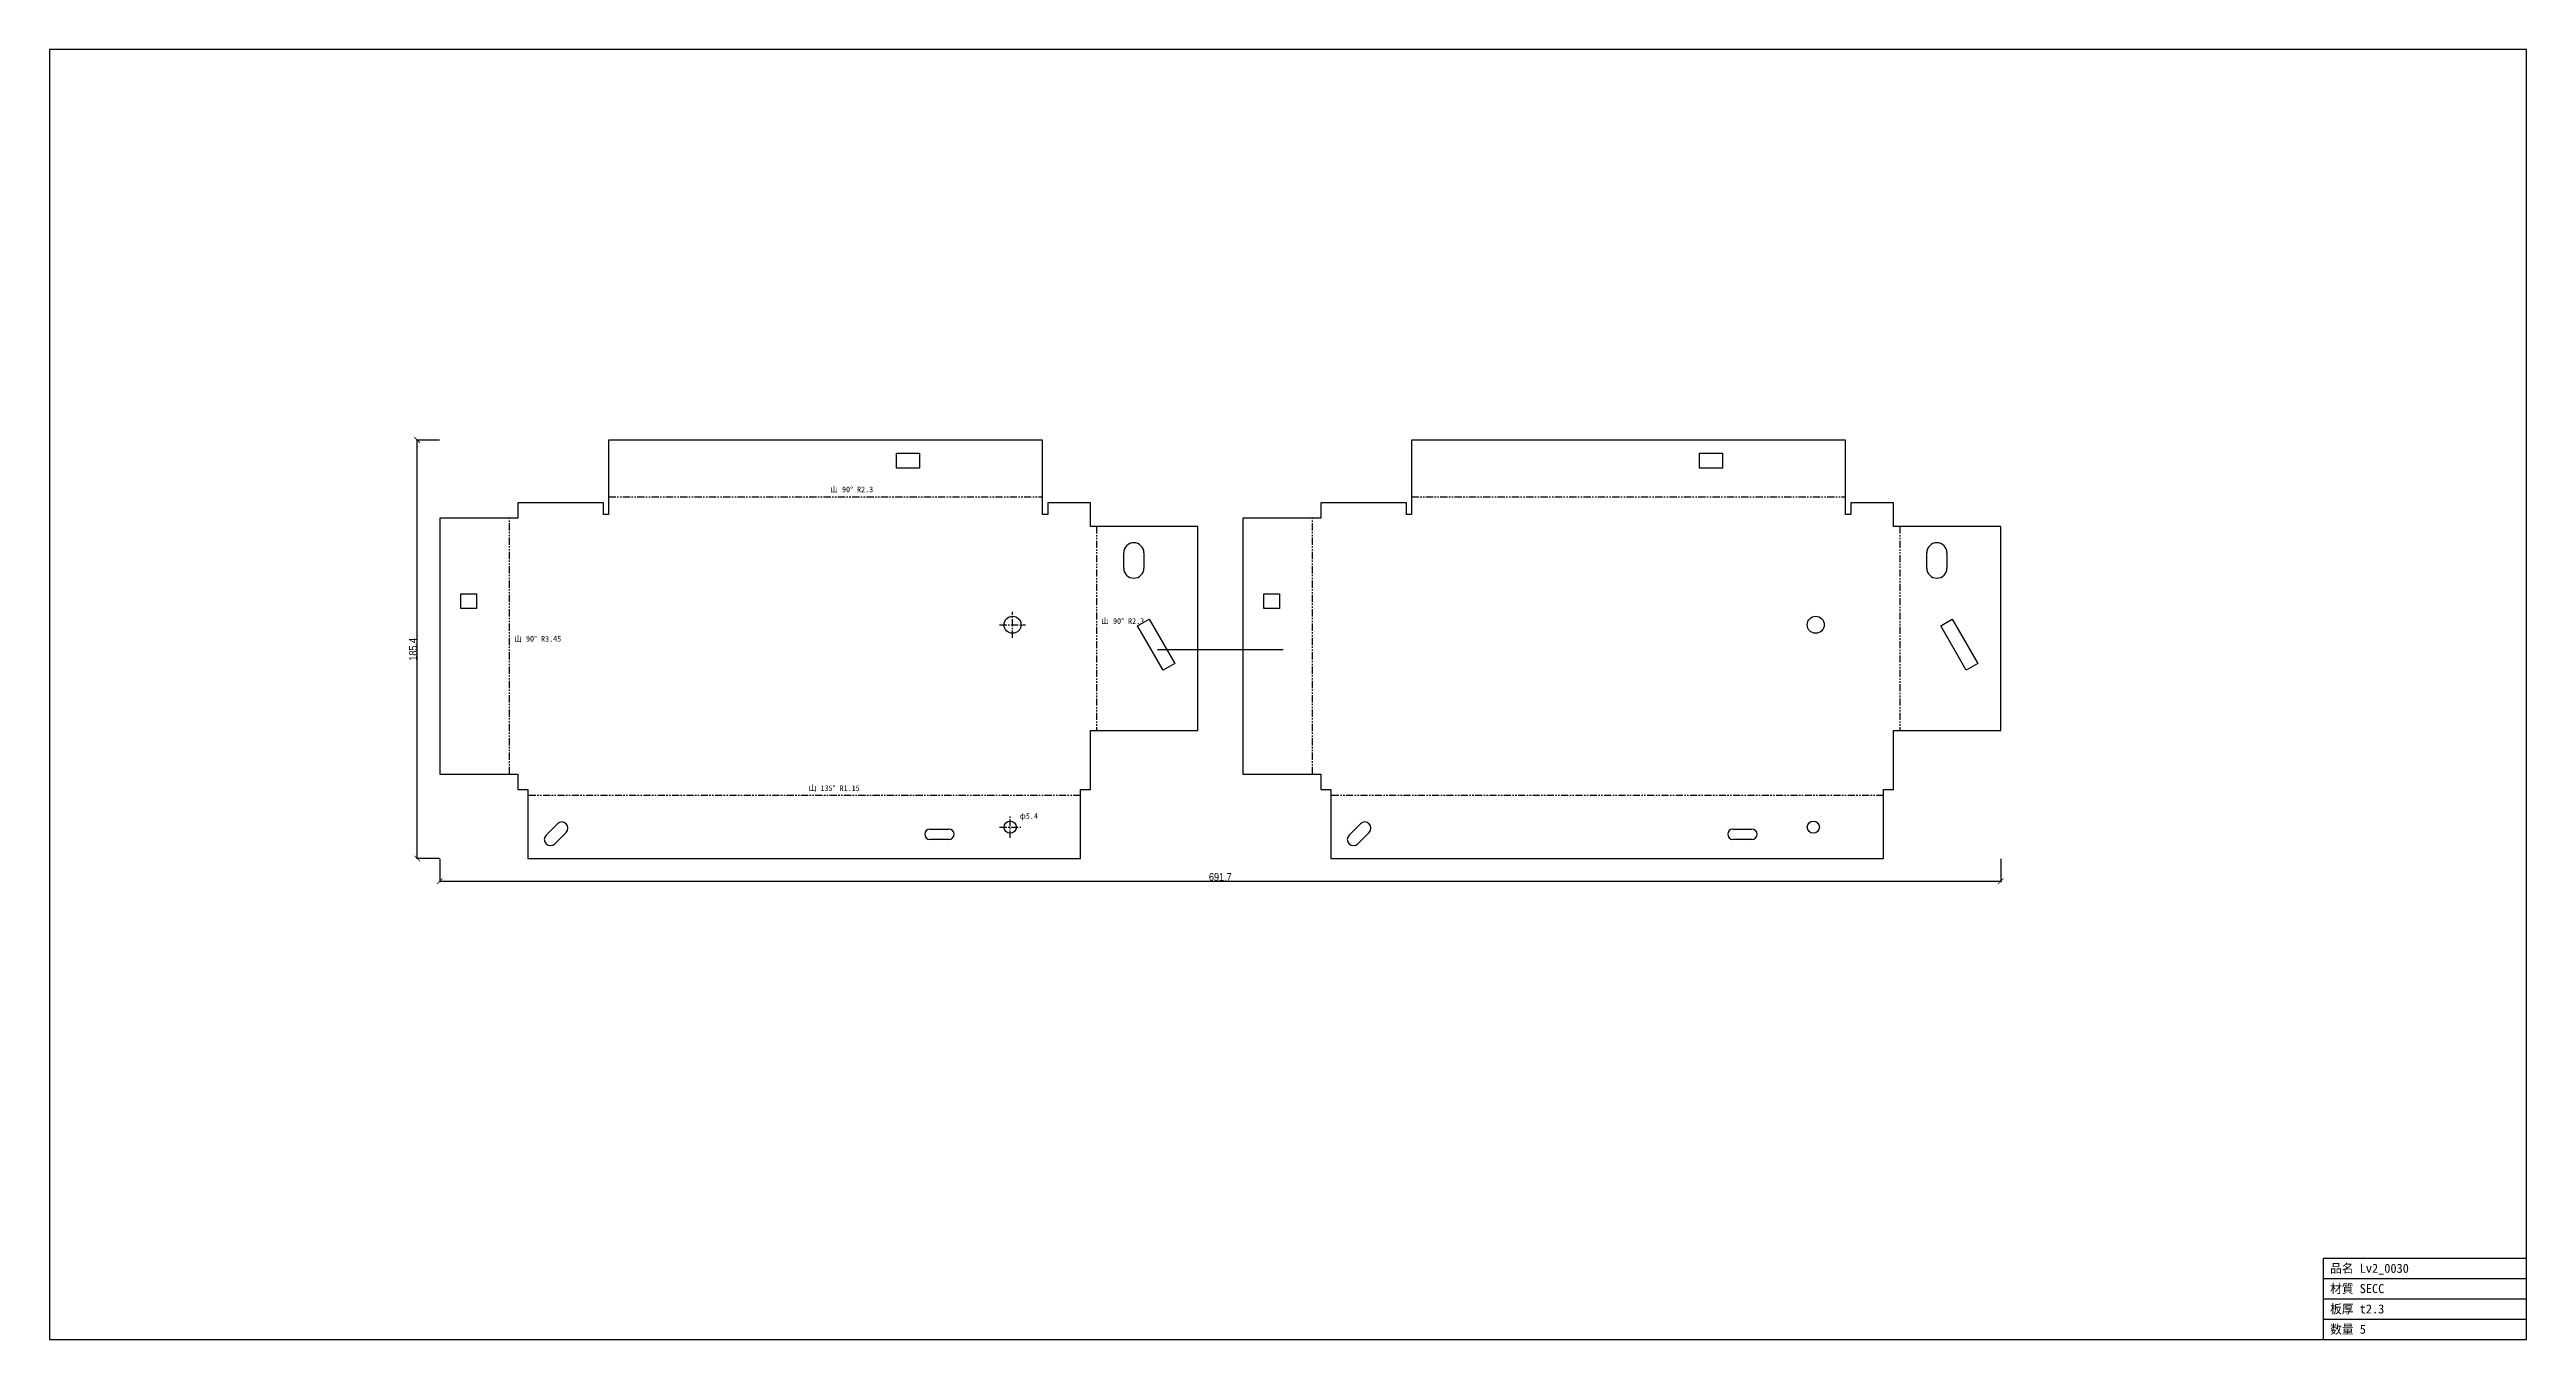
# Model space of a CAD drawing. Header units: millimetres. Extents: x -207 to 890, y -244 to 328.
import ezdxf

# ---------------------------------------------------------------- set-up
doc = ezdxf.new("R2010")
doc.units = ezdxf.units.MM
doc.linetypes.add('CENTER', pattern=[5.08, 3.175, -0.635, 0.635, -0.635])
doc.linetypes.add('PHANTOM', pattern=[6.35, 3.175, -0.635, 0.635, -0.635, 0.635, -0.635])
for name, color, linetype in [('ケガキ', 7, 'Continuous'), ('中心線', 7, 'Continuous'), ('図枠', 7, 'Continuous'), ('外形', 7, 'Continuous'), ('寸法', 7, 'Continuous'), ('文字', 7, 'Continuous'), ('曲げ線', 7, 'Continuous')]:
    doc.layers.add(name, color=color, linetype=linetype)
doc.styles.add('OpenSansCondensed-Light', font='OpenSansCondensed-Light.ttf')
doc.dimstyles.new('EZDXF', dxfattribs={"dimtxt": 0.25, "dimasz": 0.175, "dimexe": 0.375, "dimexo": 0.125, "dimgap": 0.1, "dimtad": 1, "dimlfac": 100, "dimzin": 12, "dimdsep": 46, "dimtxsty": 'OpenSansCondensed-Light', "dimblk": 'ARCHTICK', "dimcen": 2.5, "dimazin": 3, "dimtfac": 0.5, "dimtmove": 2, "dimatfit": 3})

# ---------------------------------------------------------------- blocks, each defined once
blk = doc.blocks.new('_ARCHTICK')
at = {"color": 0, "linetype": 'BYBLOCK', "const_width": 0.15}
blk.add_lwpolyline([(-0.5, -0.5), (0.5, 0.5)], dxfattribs=at)

msp = doc.modelspace()

# ---------------------------------------------------------------- linework, layer by layer
at = {"layer": 'ケガキ'}
msp.add_line((283.55, 62.02), (339.16, 62.02), dxfattribs=at)
at = {"layer": '中心線', "color": 1, "linetype": 'CENTER'}
for p, q in [((219.33, 67.14), (219.33, 78.68)), ((213.56, 72.91), (225.1, 72.91)), ((213.57, -16.73), (222.98, -16.73)), ((218.28, -21.43), (218.28, -12.02))]:
    msp.add_line(p, q, dxfattribs=at)
at = {"layer": '図枠'}
for p, q in [((890.16, 327.64), (-207.45, 327.64)), ((-207.45, 327.64), (-207.45, -243.59)), ((890.16, -243.59), (890.16, 327.64)), ((800.16, -243.59), (800.16, -207.59)), ((800.16, -207.59), (890.16, -207.59)), ((800.16, -216.59), (890.16, -216.59)), ((800.16, -225.59), (890.16, -225.59)), ((800.16, -234.59), (890.16, -234.59)), ((-207.45, -243.59), (890.16, -243.59))]:
    msp.add_line(p, q, dxfattribs=at)
at = {"layer": '外形'}
for p, q in [((232.59, 154.7), (40.28, 154.7)), ((40.28, 154.7), (40.28, 121.79)), ((232.59, 121.79), (232.59, 154.7)), ((588.46, 154.7), (396.15, 154.7)), ((396.15, 154.7), (396.15, 121.79)), ((588.46, 121.79), (588.46, 154.7)), ((167.82, 142.21), (167.82, 148.89)), ((167.82, 148.89), (178, 148.89)), ((178, 148.89), (178, 142.21)), ((523.69, 142.21), (523.69, 148.89)), ((523.69, 148.89), (533.87, 148.89)), ((533.87, 148.89), (533.87, 142.21)), ((178, 142.21), (167.82, 142.21)), ((533.87, 142.21), (523.69, 142.21)), ((37.98, 126.89), (0, 126.89)), ((0, 126.89), (0, 120.14)), ((37.98, 121.79), (37.98, 126.89)), ((40.28, 121.79), (37.98, 121.79)), ((234.89, 121.79), (232.59, 121.79)), ((253.82, 126.89), (234.89, 126.89)), ((234.89, 126.89), (234.89, 121.79)), ((253.82, 116.46), (253.82, 126.89)), ((393.85, 126.89), (355.87, 126.89)), ((355.87, 126.89), (355.87, 120.14)), ((393.85, 121.79), (393.85, 126.89)), ((396.15, 121.79), (393.85, 121.79)), ((590.76, 121.79), (588.46, 121.79)), ((609.7, 126.89), (590.76, 126.89)), ((590.76, 126.89), (590.76, 121.79)), ((609.7, 116.46), (609.7, 126.89)), ((0, 120.14), (-34.52, 120.14)), ((-34.52, 120.14), (-34.52, 6.75)), ((301.35, 116.46), (253.82, 116.46)), ((301.35, 26.13), (301.35, 116.46)), ((355.87, 120.14), (321.35, 120.14)), ((321.35, 120.14), (321.35, 6.75)), ((657.23, 116.46), (609.7, 116.46)), ((657.23, 26.13), (657.23, 116.46)), ((268.54, 98.01), (268.54, 104.73)), ((277.5, 104.73), (277.5, 98.01)), ((624.41, 98.01), (624.41, 104.73)), ((633.37, 104.73), (633.37, 98.01)), ((-25.16, 80.05), (-25.16, 86.57)), ((-25.16, 86.57), (-18.24, 86.57)), ((-18.24, 80.05), (-25.16, 80.05)), ((-18.24, 86.57), (-18.24, 80.05)), ((330.71, 80.05), (330.71, 86.57)), ((330.71, 86.57), (337.63, 86.57)), ((337.63, 80.05), (330.71, 80.05)), ((337.63, 86.57), (337.63, 80.05)), ((274.73, 72.42), (279.82, 75.36)), ((286.06, 52.8), (274.73, 72.42)), ((279.82, 75.36), (291.15, 55.73)), ((630.6, 72.42), (635.69, 75.36)), ((641.93, 52.8), (630.6, 72.42)), ((635.69, 75.36), (647.02, 55.73)), ((291.15, 55.73), (286.06, 52.8)), ((647.02, 55.73), (641.93, 52.8)), ((253.82, 0), (253.82, 26.13)), ((253.82, 26.13), (301.35, 26.13)), ((609.7, 0), (609.7, 26.13)), ((609.7, 26.13), (657.23, 26.13)), ((-34.52, 6.75), (0, 6.75)), ((0, 6.75), (0, 0)), ((0, 0), (4.45, 0)), ((4.45, 0), (4.45, -30.66)), ((249.37, -30.66), (249.37, 0)), ((249.37, 0), (253.82, 0)), ((321.35, 6.75), (355.87, 6.75)), ((355.87, 6.75), (355.87, 0)), ((355.87, 0), (360.32, 0)), ((360.32, 0), (360.32, -30.66)), ((605.25, -30.66), (605.25, 0)), ((605.25, 0), (609.7, 0)), ((12.56, -20.22), (17.58, -15.2)), ((21.42, -19.05), (16.4, -24.07)), ((182.67, -17.56), (191.09, -17.56)), ((368.43, -20.22), (373.45, -15.2)), ((377.29, -19.05), (372.27, -24.07)), ((538.54, -17.56), (546.96, -17.56)), ((4.45, -30.66), (249.37, -30.66)), ((191.09, -22.16), (182.67, -22.16)), ((360.32, -30.66), (605.25, -30.66)), ((546.96, -22.16), (538.54, -22.16))]:
    msp.add_line(p, q, dxfattribs=at)
for centre, radius in [((219.33, 72.91), 3.77), ((575.2, 72.91), 3.77), ((218.28, -16.73), 2.71), ((574.15, -16.73), 2.71)]:
    msp.add_circle(centre, radius, dxfattribs=at)
for centre, radius, start, end in [((273.02, 104.73), 4.48, 0, 180), ((628.89, 104.73), 4.48, 0, 180), ((273.02, 98.01), 4.48, 180, 0), ((628.89, 98.01), 4.48, 180, 0), ((14.48, -22.14), 2.72, 135, -45), ((19.5, -17.12), 2.72, -45, 135), ((182.67, -19.86), 2.3, 90, -90), ((191.09, -19.86), 2.3, -90, 90), ((370.35, -22.14), 2.72, 135, -45), ((375.37, -17.12), 2.72, -45, 135), ((538.54, -19.86), 2.3, 90, -90), ((546.96, -19.86), 2.3, -90, 90)]:
    msp.add_arc(centre, radius, start, end, dxfattribs=at)
at = {"layer": '曲げ線', "color": 3, "linetype": 'PHANTOM'}
for p, q in [((40.28, 129.6), (232.59, 129.6)), ((396.15, 129.6), (588.46, 129.6)), ((-3.61, 6.75), (-3.61, 120.14)), ((256.53, 116.46), (256.53, 26.13)), ((352.26, 6.75), (352.26, 120.14)), ((612.41, 116.46), (612.41, 26.13)), ((249.37, -2.71), (4.45, -2.71)), ((605.25, -2.71), (360.32, -2.71))]:
    msp.add_line(p, q, dxfattribs=at)

# ---------------------------------------------------------------- texts
at = {"layer": '文字'}
for s, height, p in [('山 90° R2.3', 2.5, (138.43, 131.6)), ('山 90° R3.45', 2.5, (-1.61, 65.45)), ('山 90° R2.3', 2.5, (258.53, 73.3)), ('山 135° R1.15', 2.5, (128.91, -0.71)), ('φ5.4', 2.5, (222.48, -13.02)), ('材質 SECC', 4, (803.16, -223.09)), ('品名 Lv2_0030', 4, (803.16, -214.09)), ('板厚 t2.3', 4, (803.16, -232.09)), ('数量 5', 4, (803.16, -241.09))]:
    msp.add_text(s, height=height, dxfattribs=at).set_placement(p)

# ---------------------------------------------------------------- dimensions: what is measured, and where the dimension line sits
at = {"layer": '寸法'}
msp.add_linear_dim(base=(-44.52, -30.66), p1=(-34.52, -30.66), p2=(-34.52, 154.7), angle=90, dimstyle='EZDXF', override={"dimtxt": 3.5, "dimasz": 2.5, "dimdec": 1, "dimlfac": 1}, dxfattribs=at).render()
msp.add_linear_dim(base=(-34.5178, -40.6584), p1=(-34.5178, -30.6584), p2=(657.2272, -30.6584), dimstyle='EZDXF', override={"dimtxt": 3.5, "dimasz": 2.5, "dimdec": 1, "dimlfac": 1}, dxfattribs=at).render()

doc.saveas('drawing.dxf')
